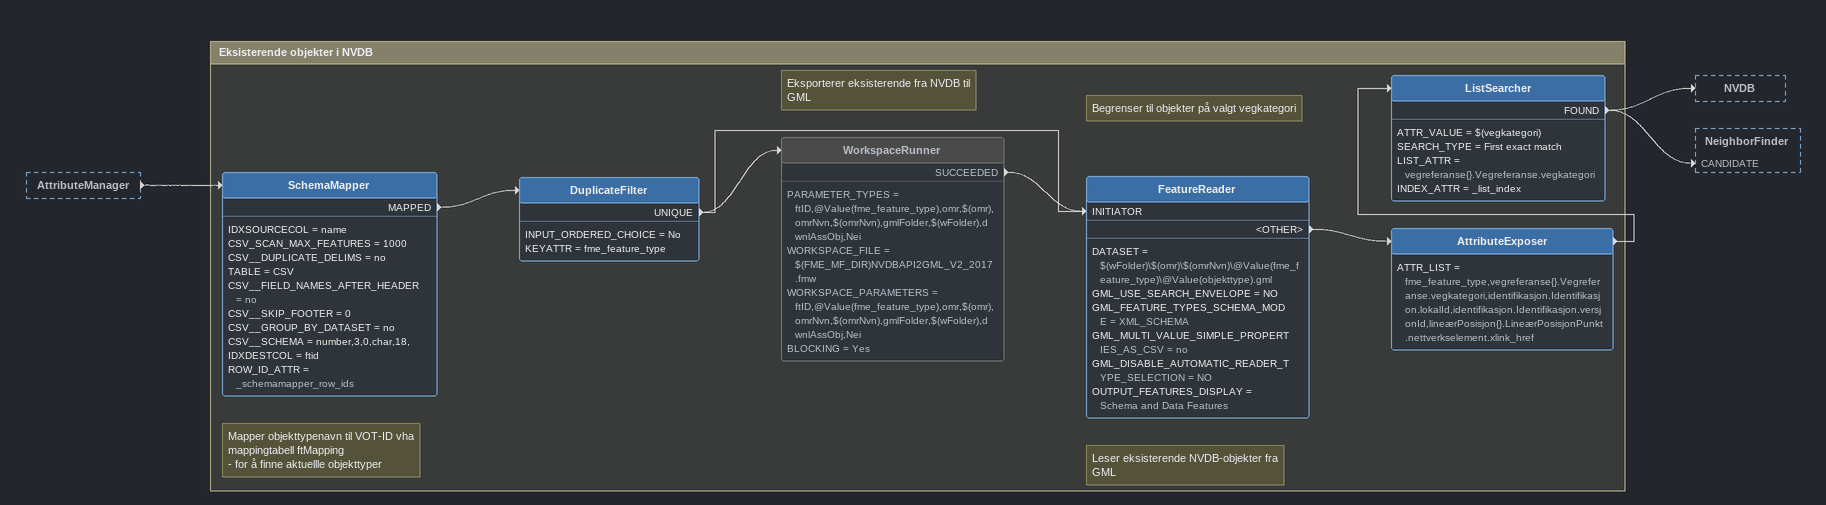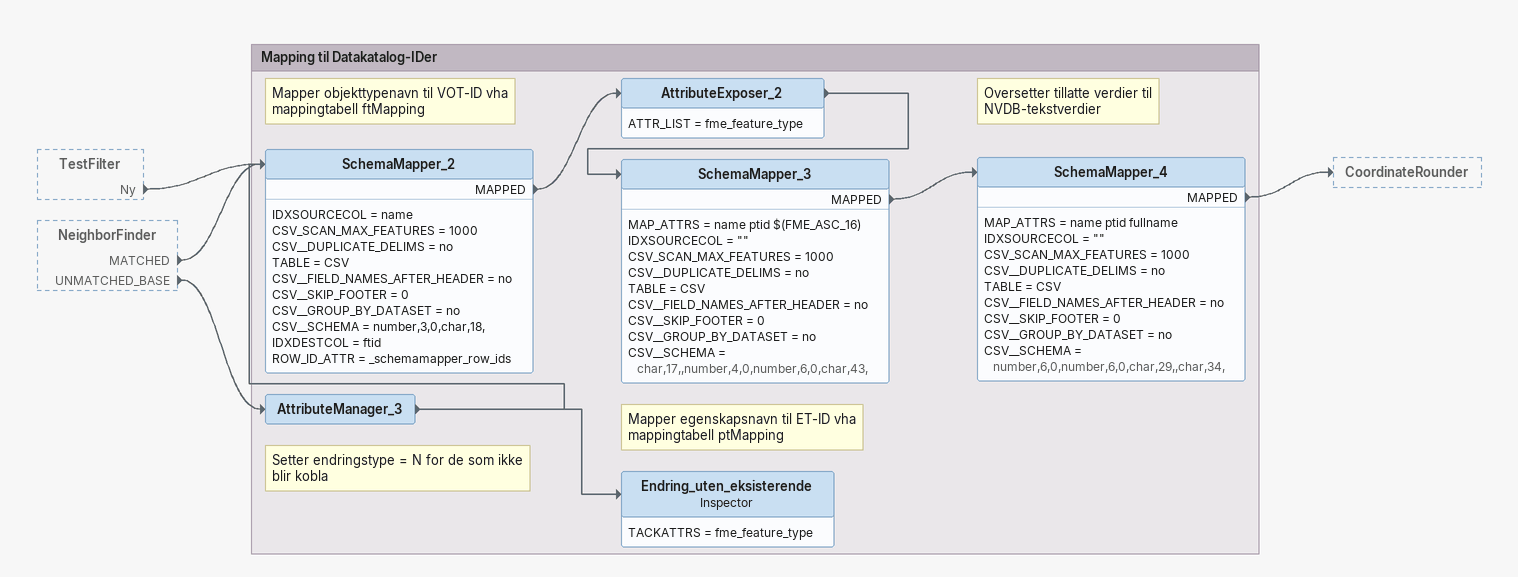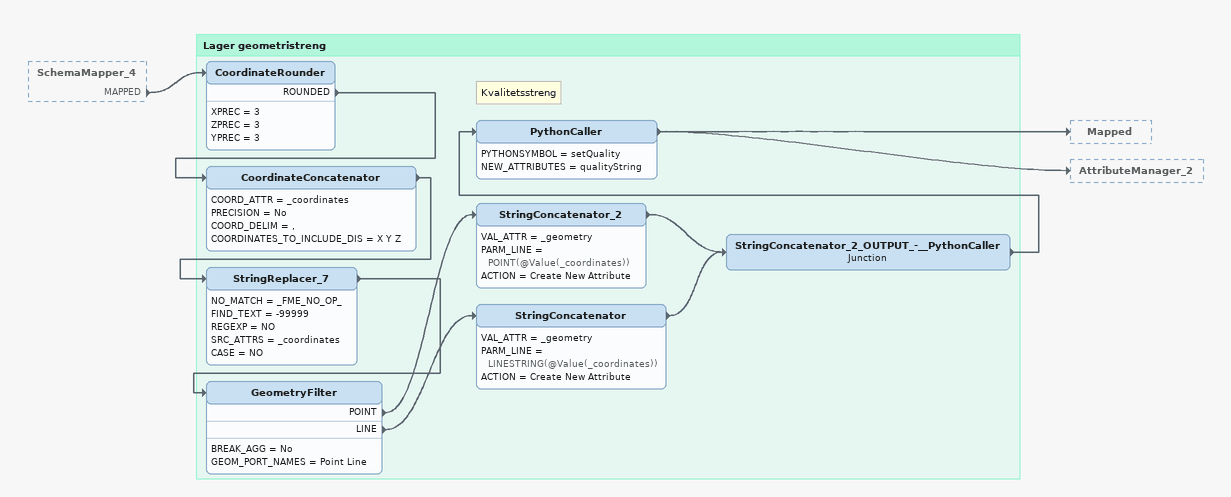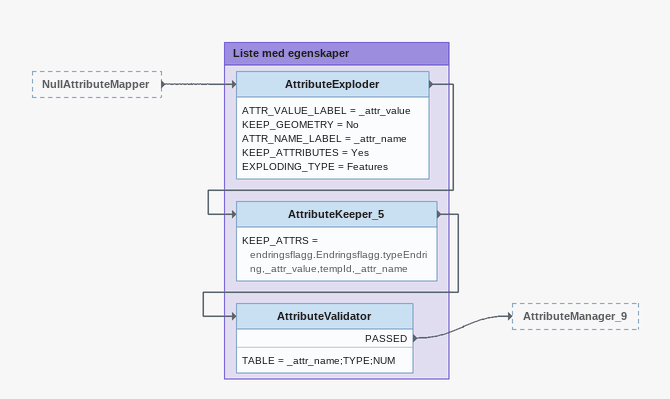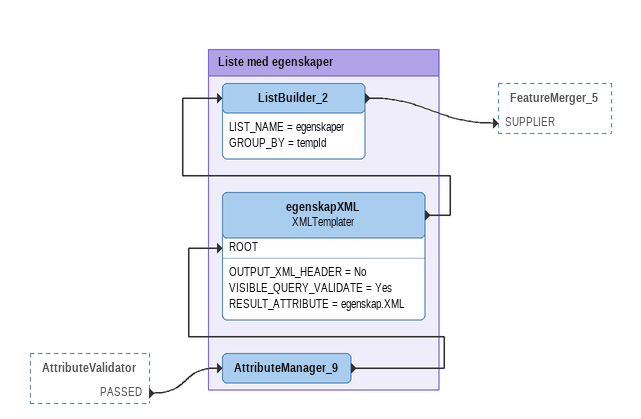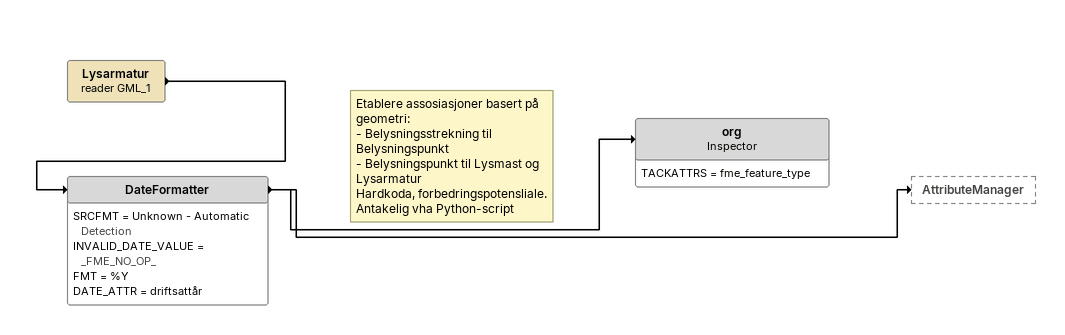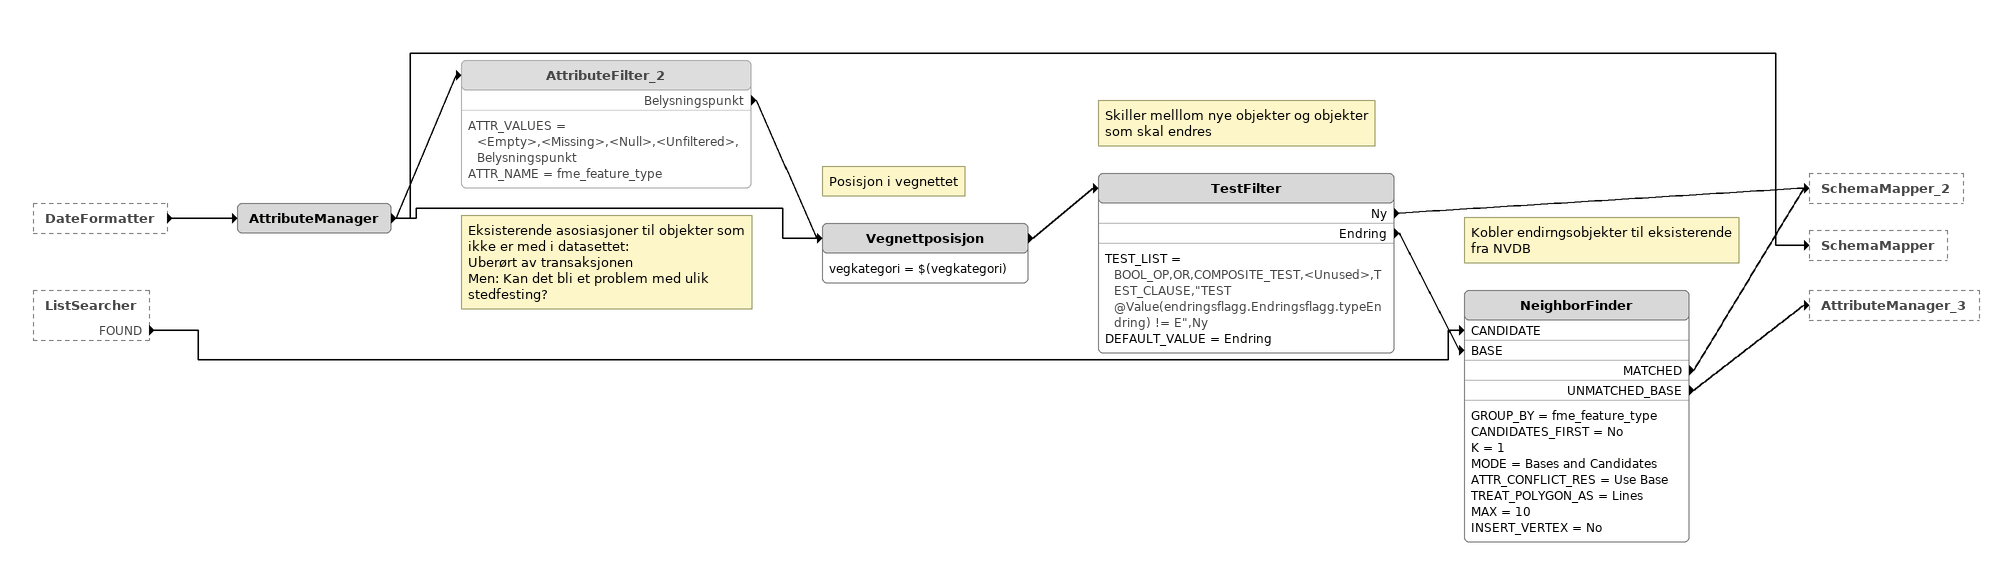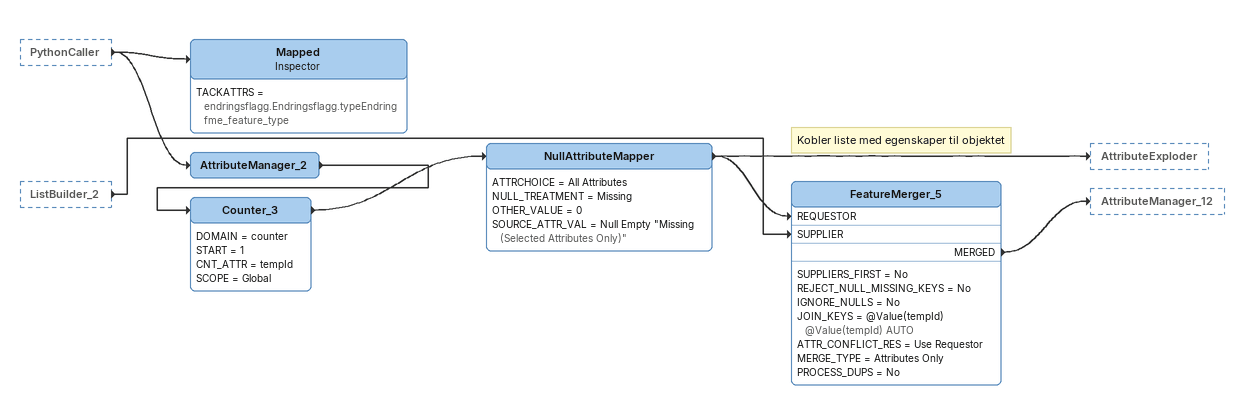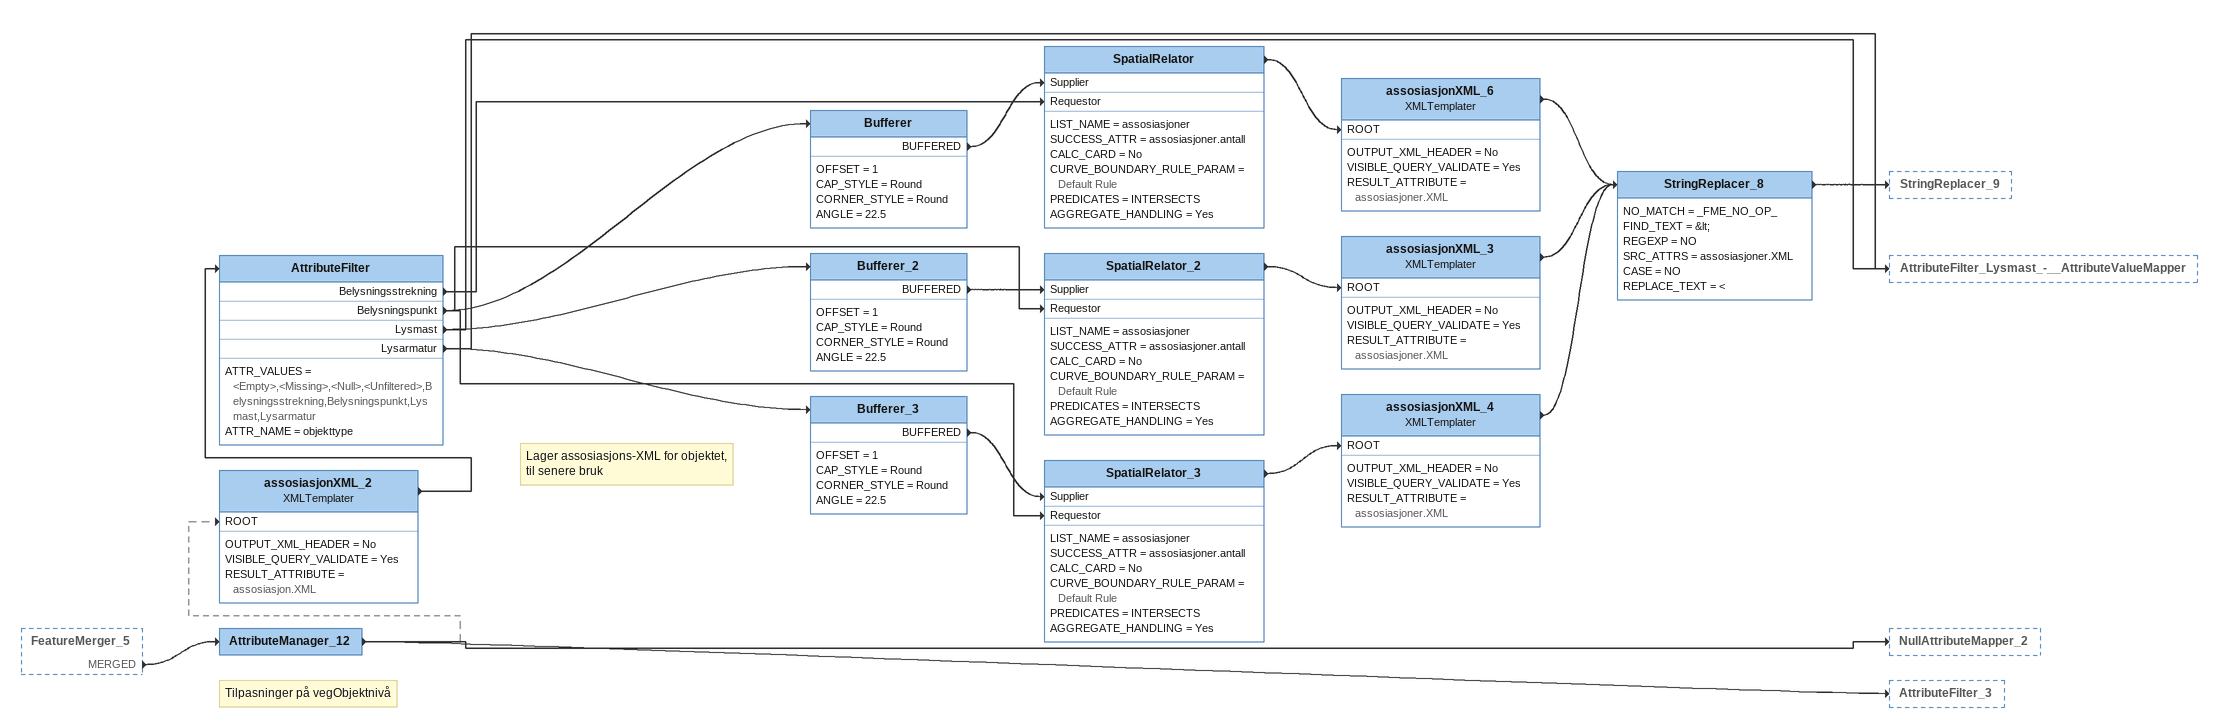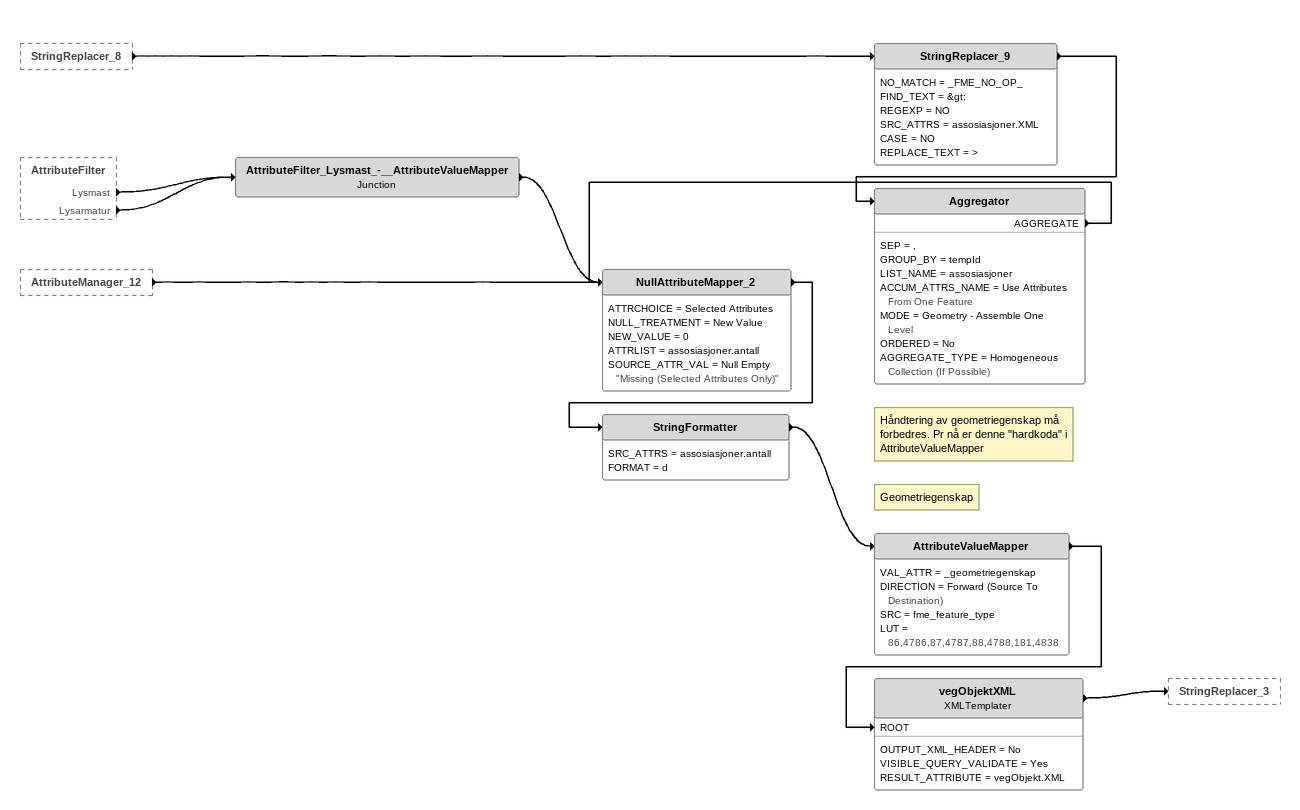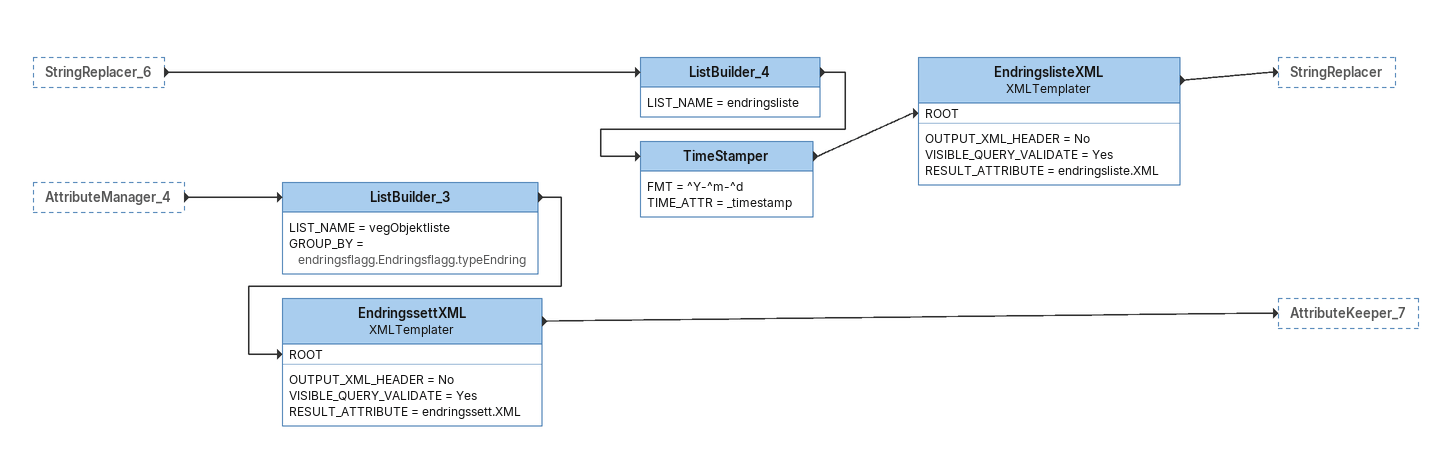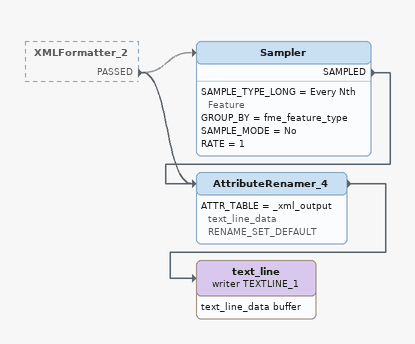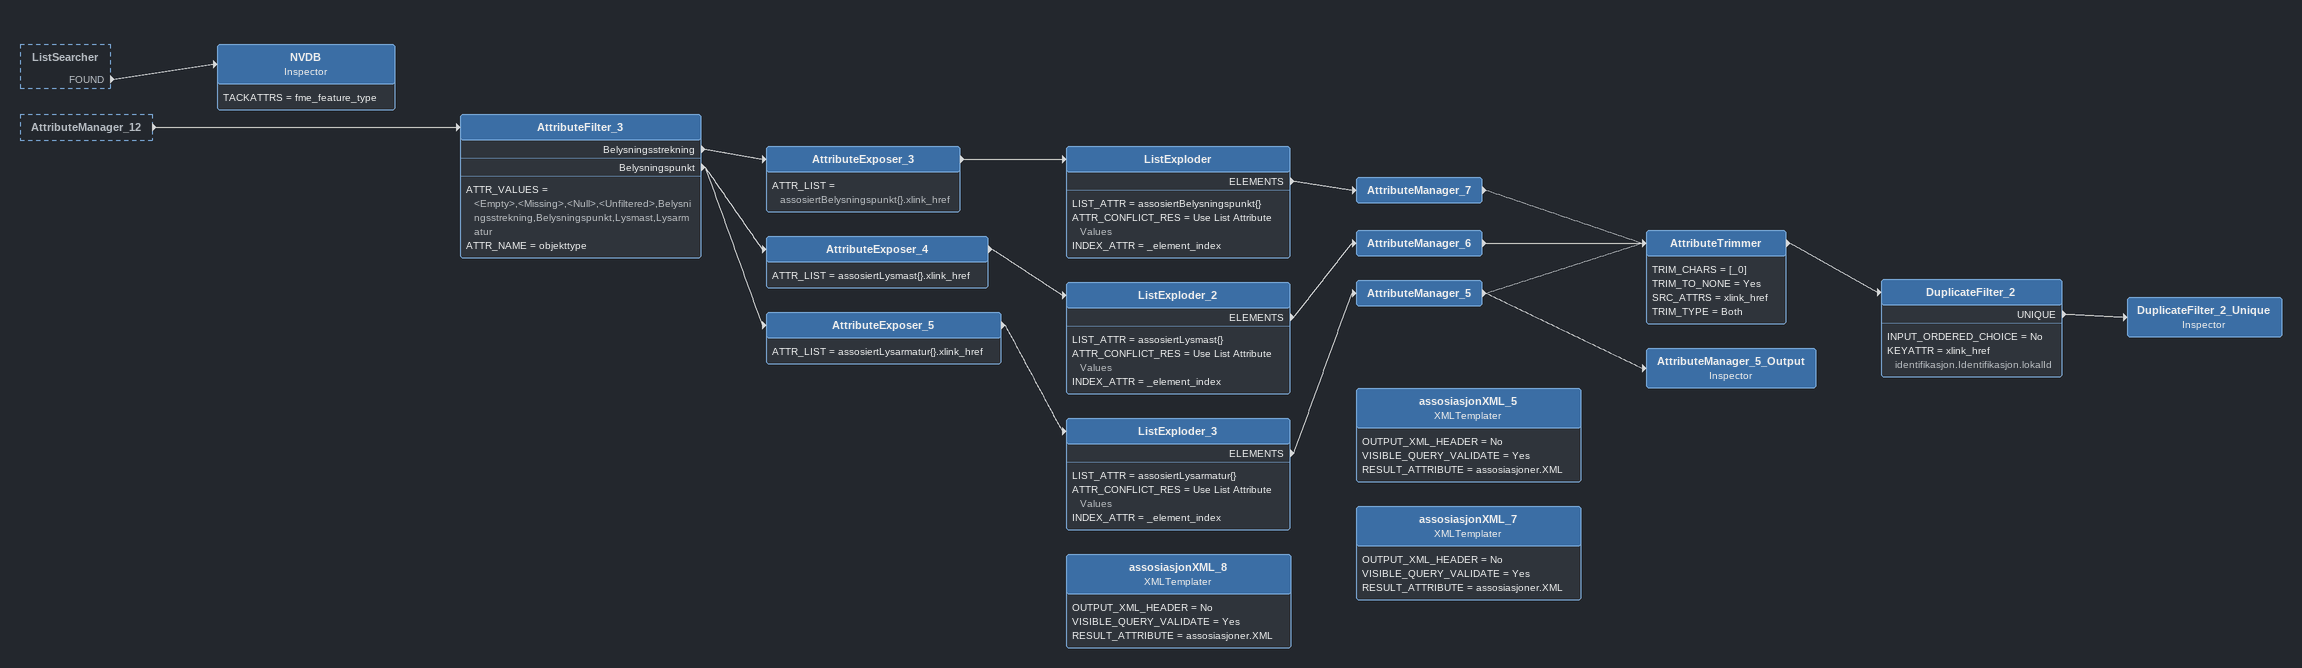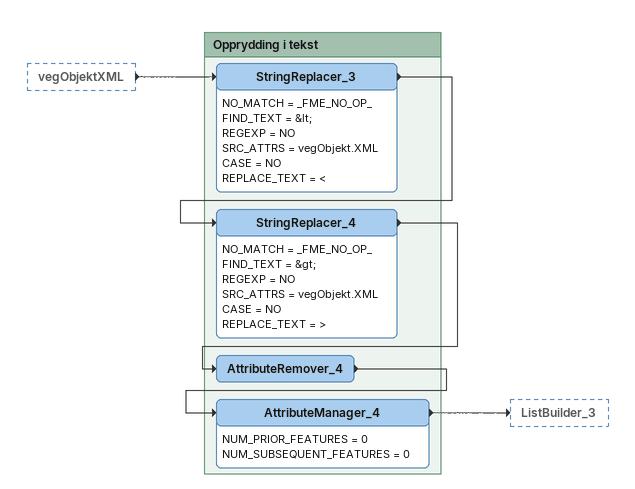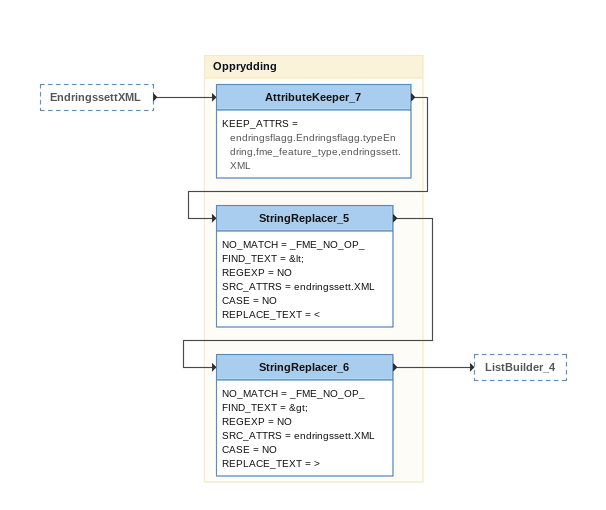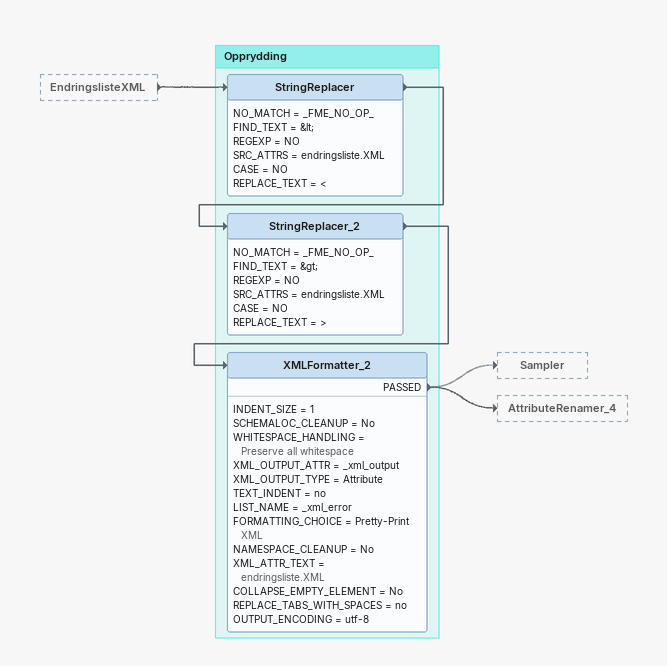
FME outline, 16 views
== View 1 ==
AttributeManager [outside]
    -> SchemaMapper

Bookmark: Eksisterende objekter i NVDB
Note: Mapper objekttypenavn til VOT-ID vha mappingtabell ftMapping / - for å finne aktuellle objekttyper
SchemaMapper
    IDXSOURCECOL = name
    CSV_SCAN_MAX_FEATURES = 1000
    CSV__DUPLICATE_DELIMS = no
    TABLE = CSV
    CSV__FIELD_NAMES_AFTER_HEADER = no
    CSV__SKIP_FOOTER = 0
    CSV__GROUP_BY_DATASET = no
    CSV__SCHEMA = number,3,0,char,18,
    IDXDESTCOL = ftid
    ROW_ID_ATTR = _schemamapper_row_ids
    MAPPED -> DuplicateFilter
DuplicateFilter
    INPUT_ORDERED_CHOICE = No
    KEYATTR = fme_feature_type
    UNIQUE -> WorkspaceRunner
    UNIQUE -> FeatureReader [INITIATOR]
Note: Eksporterer eksisterende fra NVDB til GML
WorkspaceRunner [off]
    PARAMETER_TYPES = ftID,@Value(fme_feature_type),omr,$(omr),omrNvn,$(omrNvn),gmlFolder,$(wFolder),dwnlAssObj,Nei
    WORKSPACE_FILE = $(FME_MF_DIR)NVDBAPI2GML_V2_2017.fmw
    WORKSPACE_PARAMETERS = ftID,@Value(fme_feature_type),omr,$(omr),omrNvn,$(omrNvn),gmlFolder,$(wFolder),dwnlAssObj,Nei
    BLOCKING = Yes
    SUCCEEDED -> FeatureReader [INITIATOR]
Note: Leser eksisterende NVDB-objekter fra GML
FeatureReader
    DATASET = $(wFolder)\$(omr)\$(omrNvn)\@Value(fme_feature_type)\@Value(objekttype).gml
    GML_USE_SEARCH_ENVELOPE = NO
    GML_FEATURE_TYPES_SCHEMA_MODE = XML_SCHEMA
    GML_MULTI_VALUE_SIMPLE_PROPERTIES_AS_CSV = no
    GML_DISABLE_AUTOMATIC_READER_TYPE_SELECTION = NO
    OUTPUT_FEATURES_DISPLAY = Schema and Data Features
    <OTHER> -> AttributeExposer
AttributeExposer
    ATTR_LIST = fme_feature_type,vegreferanse{}.Vegreferanse.vegkategori,identifikasjon.Identifikasjon.lokalId,identifikasjon.Identifikasjon.versjonId,lineærPosisjon{}.LineærPosisjonPunkt.nettverkselement.xlink_href
    -> ListSearcher
Note: Begrenser til objekter på valgt vegkategori
ListSearcher
    ATTR_VALUE = $(vegkategori)
    SEARCH_TYPE = First exact match
    LIST_ATTR = vegreferanse{}.Vegreferanse.vegkategori
    INDEX_ATTR = _list_index
    FOUND -> NVDB
    FOUND -> NeighborFinder [CANDIDATE]

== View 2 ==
TestFilter [outside]
    Ny -> SchemaMapper_2
NeighborFinder [outside]
    MATCHED -> SchemaMapper_2
    UNMATCHED_BASE -> AttributeManager_3

Bookmark: Mapping til Datakatalog-IDer
Note: Setter endringstype = N for de som ikke blir kobla
AttributeManager_3
    -> Endring_uten_eksisterende
    -> SchemaMapper_2
Note: Mapper objekttypenavn til VOT-ID vha mappingtabell ftMapping
SchemaMapper_2
    IDXSOURCECOL = name
    CSV_SCAN_MAX_FEATURES = 1000
    CSV__DUPLICATE_DELIMS = no
    TABLE = CSV
    CSV__FIELD_NAMES_AFTER_HEADER = no
    CSV__SKIP_FOOTER = 0
    CSV__GROUP_BY_DATASET = no
    CSV__SCHEMA = number,3,0,char,18,
    IDXDESTCOL = ftid
    ROW_ID_ATTR = _schemamapper_row_ids
    MAPPED -> AttributeExposer_2
AttributeExposer_2
    ATTR_LIST = fme_feature_type
    -> SchemaMapper_3
Note: Mapper egenskapsnavn til ET-ID vha mappingtabell ptMapping
SchemaMapper_3
    MAP_ATTRS = name ptid $(FME_ASC_16)
    IDXSOURCECOL = ""
    CSV_SCAN_MAX_FEATURES = 1000
    CSV__DUPLICATE_DELIMS = no
    TABLE = CSV
    CSV__FIELD_NAMES_AFTER_HEADER = no
    CSV__SKIP_FOOTER = 0
    CSV__GROUP_BY_DATASET = no
    CSV__SCHEMA = char,17,,number,4,0,number,6,0,char,43,
    MAPPED -> SchemaMapper_4
Note: Oversetter tillatte verdier til NVDB-tekstverdier
SchemaMapper_4
    MAP_ATTRS = name ptid fullname
    IDXSOURCECOL = ""
    CSV_SCAN_MAX_FEATURES = 1000
    CSV__DUPLICATE_DELIMS = no
    TABLE = CSV
    CSV__FIELD_NAMES_AFTER_HEADER = no
    CSV__SKIP_FOOTER = 0
    CSV__GROUP_BY_DATASET = no
    CSV__SCHEMA = number,6,0,number,6,0,char,29,,char,34,
    MAPPED -> CoordinateRounder
Endring_uten_eksisterende: Inspector
    TACKATTRS = fme_feature_type

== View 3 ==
SchemaMapper_4 [outside]
    MAPPED -> CoordinateRounder

Bookmark: Lager geometristreng
CoordinateRounder
    XPREC = 3
    ZPREC = 3
    YPREC = 3
    ROUNDED -> CoordinateConcatenator
CoordinateConcatenator
    COORD_ATTR = _coordinates
    PRECISION = No
    COORD_DELIM = ,
    COORDINATES_TO_INCLUDE_DIS = X Y Z
    -> StringReplacer_7
StringReplacer_7
    NO_MATCH = _FME_NO_OP_
    FIND_TEXT = -99999
    REGEXP = NO
    SRC_ATTRS = _coordinates
    CASE = NO
    -> GeometryFilter
GeometryFilter
    BREAK_AGG = No
    GEOM_PORT_NAMES = Point Line
    POINT -> StringConcatenator_2
    LINE -> StringConcatenator
StringConcatenator_2
    VAL_ATTR = _geometry
    PARM_LINE = POINT(@Value(_coordinates))
    ACTION = Create New Attribute
    -> StringConcatenator_2_OUTPUT_-__PythonCaller
StringConcatenator
    VAL_ATTR = _geometry
    PARM_LINE = LINESTRING(@Value(_coordinates))
    ACTION = Create New Attribute
    -> StringConcatenator_2_OUTPUT_-__PythonCaller
StringConcatenator_2_OUTPUT_-__PythonCaller: Junction
    -> PythonCaller
Note: Kvalitetsstreng
PythonCaller
    PYTHONSYMBOL = setQuality
    NEW_ATTRIBUTES = qualityString
    -> Mapped
    -> AttributeManager_2

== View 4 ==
NullAttributeMapper [outside]
    -> AttributeExploder

Bookmark: Liste med egenskaper
AttributeExploder
    ATTR_VALUE_LABEL = _attr_value
    KEEP_GEOMETRY = No
    ATTR_NAME_LABEL = _attr_name
    KEEP_ATTRIBUTES = Yes
    EXPLODING_TYPE = Features
    -> AttributeKeeper_5
AttributeKeeper_5
    KEEP_ATTRS = endringsflagg.Endringsflagg.typeEndring,_attr_value,tempId,_attr_name
    -> AttributeValidator
AttributeValidator
    TABLE = _attr_name;TYPE;NUM
    PASSED -> AttributeManager_9

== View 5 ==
AttributeValidator [outside]
    PASSED -> AttributeManager_9

Bookmark: Liste med egenskaper
AttributeManager_9
    -> egenskapXML [ROOT]
egenskapXML: XMLTemplater
    OUTPUT_XML_HEADER = No
    VISIBLE_QUERY_VALIDATE = Yes
    RESULT_ATTRIBUTE = egenskap.XML
    -> ListBuilder_2
ListBuilder_2
    LIST_NAME = egenskaper
    GROUP_BY = tempId
    -> FeatureMerger_5 [SUPPLIER]

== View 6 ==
Note: Etablere assosiasjoner basert på geometri: / - Belysningsstrekning til Belysningspunkt / - Belysningspunkt til Lysmast og Lysarmatur / Hardkoda, forbedringspotensliale. Antakelig vha Python-script
Lysarmatur (reader GML_1)
    -> DateFormatter
DateFormatter
    SRCFMT = Unknown - Automatic Detection
    INVALID_DATE_VALUE = _FME_NO_OP_
    FMT = %Y
    DATE_ATTR = driftsattår
    -> org
    -> AttributeManager
org: Inspector
    TACKATTRS = fme_feature_type

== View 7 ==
DateFormatter [outside]
    -> AttributeManager
ListSearcher [outside]
    FOUND -> NeighborFinder [CANDIDATE]
AttributeManager
    -> SchemaMapper
    -> AttributeFilter_2
    -> Vegnettposisjon
Note: Eksisterende asosiasjoner til objekter som ikke er med i datasettet: / Uberørt av transaksjonen / Men: Kan det bli et problem med ulik stedfesting?
AttributeFilter_2 [off]
    ATTR_VALUES = <Empty>,<Missing>,<Null>,<Unfiltered>,Belysningspunkt
    ATTR_NAME = fme_feature_type
    Belysningspunkt -> Vegnettposisjon
Note: Posisjon i vegnettet
Vegnettposisjon
    vegkategori = $(vegkategori)
    -> TestFilter
Note: Skiller melllom nye objekter og objekter som skal endres
TestFilter
    TEST_LIST = BOOL_OP,OR,COMPOSITE_TEST,<Unused>,TEST_CLAUSE,"TEST @Value(endringsflagg.Endringsflagg.typeEndring) != E",Ny
    DEFAULT_VALUE = Endring
    Ny -> SchemaMapper_2
    Endring -> NeighborFinder [BASE]
Note: Kobler endirngsobjekter til eksisterende fra NVDB
NeighborFinder
    GROUP_BY = fme_feature_type
    CANDIDATES_FIRST = No
    K = 1
    MODE = Bases and Candidates
    ATTR_CONFLICT_RES = Use Base
    TREAT_POLYGON_AS = Lines
    MAX = 10
    INSERT_VERTEX = No
    MATCHED -> SchemaMapper_2
    UNMATCHED_BASE -> AttributeManager_3

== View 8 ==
PythonCaller [outside]
    -> Mapped
    -> AttributeManager_2
ListBuilder_2 [outside]
    -> FeatureMerger_5 [SUPPLIER]
Mapped: Inspector
    TACKATTRS = endringsflagg.Endringsflagg.typeEndring fme_feature_type
AttributeManager_2
    -> Counter_3
Counter_3
    DOMAIN = counter
    START = 1
    CNT_ATTR = tempId
    SCOPE = Global
    -> NullAttributeMapper
NullAttributeMapper
    ATTRCHOICE = All Attributes
    NULL_TREATMENT = Missing
    OTHER_VALUE = 0
    SOURCE_ATTR_VAL = Null Empty "Missing (Selected Attributes Only)"
    -> AttributeExploder
    -> FeatureMerger_5 [REQUESTOR]
Note: Kobler liste med egenskaper til objektet
FeatureMerger_5
    SUPPLIERS_FIRST = No
    REJECT_NULL_MISSING_KEYS = No
    IGNORE_NULLS = No
    JOIN_KEYS = @Value(tempId) @Value(tempId) AUTO
    ATTR_CONFLICT_RES = Use Requestor
    MERGE_TYPE = Attributes Only
    PROCESS_DUPS = No
    MERGED -> AttributeManager_12

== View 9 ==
FeatureMerger_5 [outside]
    MERGED -> AttributeManager_12
Note: Tilpasninger på vegObjektnivå
AttributeManager_12
    -> assosiasjonXML_2 [ROOT] [off]
    -> NullAttributeMapper_2
    -> AttributeFilter_3
Note: Lager assosiasjons-XML for objektet, til senere bruk
assosiasjonXML_2: XMLTemplater
    OUTPUT_XML_HEADER = No
    VISIBLE_QUERY_VALIDATE = Yes
    RESULT_ATTRIBUTE = assosiasjon.XML
    -> AttributeFilter
AttributeFilter
    ATTR_VALUES = <Empty>,<Missing>,<Null>,<Unfiltered>,Belysningsstrekning,Belysningspunkt,Lysmast,Lysarmatur
    ATTR_NAME = objekttype
    Belysningsstrekning -> SpatialRelator [Requestor]
    Belysningspunkt -> Bufferer
    Belysningspunkt -> SpatialRelator_2 [Requestor]
    Belysningspunkt -> SpatialRelator_3 [Requestor]
    Lysmast -> AttributeFilter_Lysmast_-__AttributeValueMapper
    Lysmast -> Bufferer_2
    Lysarmatur -> AttributeFilter_Lysmast_-__AttributeValueMapper
    Lysarmatur -> Bufferer_3
Bufferer
    OFFSET = 1
    CAP_STYLE = Round
    CORNER_STYLE = Round
    ANGLE = 22.5
    BUFFERED -> SpatialRelator [Supplier]
SpatialRelator
    LIST_NAME = assosiasjoner
    SUCCESS_ATTR = assosiasjoner.antall
    CALC_CARD = No
    CURVE_BOUNDARY_RULE_PARAM = Default Rule
    PREDICATES = INTERSECTS
    AGGREGATE_HANDLING = Yes
    -> assosiasjonXML_6 [ROOT]
assosiasjonXML_6: XMLTemplater
    OUTPUT_XML_HEADER = No
    VISIBLE_QUERY_VALIDATE = Yes
    RESULT_ATTRIBUTE = assosiasjoner.XML
    -> StringReplacer_8
Bufferer_2
    OFFSET = 1
    CAP_STYLE = Round
    CORNER_STYLE = Round
    ANGLE = 22.5
    BUFFERED -> SpatialRelator_2 [Supplier]
SpatialRelator_2
    LIST_NAME = assosiasjoner
    SUCCESS_ATTR = assosiasjoner.antall
    CALC_CARD = No
    CURVE_BOUNDARY_RULE_PARAM = Default Rule
    PREDICATES = INTERSECTS
    AGGREGATE_HANDLING = Yes
    -> assosiasjonXML_3 [ROOT]
assosiasjonXML_3: XMLTemplater
    OUTPUT_XML_HEADER = No
    VISIBLE_QUERY_VALIDATE = Yes
    RESULT_ATTRIBUTE = assosiasjoner.XML
    -> StringReplacer_8
Bufferer_3
    OFFSET = 1
    CAP_STYLE = Round
    CORNER_STYLE = Round
    ANGLE = 22.5
    BUFFERED -> SpatialRelator_3 [Supplier]
SpatialRelator_3
    LIST_NAME = assosiasjoner
    SUCCESS_ATTR = assosiasjoner.antall
    CALC_CARD = No
    CURVE_BOUNDARY_RULE_PARAM = Default Rule
    PREDICATES = INTERSECTS
    AGGREGATE_HANDLING = Yes
    -> assosiasjonXML_4 [ROOT]
assosiasjonXML_4: XMLTemplater
    OUTPUT_XML_HEADER = No
    VISIBLE_QUERY_VALIDATE = Yes
    RESULT_ATTRIBUTE = assosiasjoner.XML
    -> StringReplacer_8
StringReplacer_8
    NO_MATCH = _FME_NO_OP_
    FIND_TEXT = &lt;
    REGEXP = NO
    SRC_ATTRS = assosiasjoner.XML
    CASE = NO
    REPLACE_TEXT = <
    -> StringReplacer_9

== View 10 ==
StringReplacer_8 [outside]
    -> StringReplacer_9
AttributeFilter [outside]
    Lysmast -> AttributeFilter_Lysmast_-__AttributeValueMapper
    Lysarmatur -> AttributeFilter_Lysmast_-__AttributeValueMapper
AttributeManager_12 [outside]
    -> NullAttributeMapper_2
StringReplacer_9
    NO_MATCH = _FME_NO_OP_
    FIND_TEXT = &gt;
    REGEXP = NO
    SRC_ATTRS = assosiasjoner.XML
    CASE = NO
    REPLACE_TEXT = >
    -> Aggregator
Aggregator
    SEP = ,
    GROUP_BY = tempId
    LIST_NAME = assosiasjoner
    ACCUM_ATTRS_NAME = Use Attributes From One Feature
    MODE = Geometry - Assemble One Level
    ORDERED = No
    AGGREGATE_TYPE = Homogeneous Collection (If Possible)
    AGGREGATE -> NullAttributeMapper_2
AttributeFilter_Lysmast_-__AttributeValueMapper: Junction
    -> NullAttributeMapper_2
NullAttributeMapper_2
    ATTRCHOICE = Selected Attributes
    NULL_TREATMENT = New Value
    NEW_VALUE = 0
    ATTRLIST = assosiasjoner.antall
    SOURCE_ATTR_VAL = Null Empty "Missing (Selected Attributes Only)"
    -> StringFormatter
StringFormatter
    SRC_ATTRS = assosiasjoner.antall
    FORMAT = d
    -> AttributeValueMapper
Note: Geometriegenskap
Note: Håndtering av geometriegenskap må forbedres. Pr nå er denne "hardkoda" i AttributeValueMapper
AttributeValueMapper
    VAL_ATTR = _geometriegenskap
    DIRECTION = Forward (Source To Destination)
    SRC = fme_feature_type
    LUT = 86,4786,87,4787,88,4788,181,4838
    -> vegObjektXML [ROOT]
vegObjektXML: XMLTemplater
    OUTPUT_XML_HEADER = No
    VISIBLE_QUERY_VALIDATE = Yes
    RESULT_ATTRIBUTE = vegObjekt.XML
    -> StringReplacer_3

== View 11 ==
StringReplacer_6 [outside]
    -> ListBuilder_4
AttributeManager_4 [outside]
    -> ListBuilder_3
ListBuilder_3
    LIST_NAME = vegObjektliste
    GROUP_BY = endringsflagg.Endringsflagg.typeEndring
    -> EndringssettXML [ROOT]
EndringssettXML: XMLTemplater
    OUTPUT_XML_HEADER = No
    VISIBLE_QUERY_VALIDATE = Yes
    RESULT_ATTRIBUTE = endringssett.XML
    -> AttributeKeeper_7
ListBuilder_4
    LIST_NAME = endringsliste
    -> TimeStamper
TimeStamper
    FMT = ^Y-^m-^d
    TIME_ATTR = _timestamp
    -> EndringslisteXML [ROOT]
EndringslisteXML: XMLTemplater
    OUTPUT_XML_HEADER = No
    VISIBLE_QUERY_VALIDATE = Yes
    RESULT_ATTRIBUTE = endringsliste.XML
    -> StringReplacer

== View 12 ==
XMLFormatter_2 [outside]
    PASSED -> Sampler [off]
    PASSED -> AttributeRenamer_4
Sampler
    SAMPLE_TYPE_LONG = Every Nth Feature
    GROUP_BY = fme_feature_type
    SAMPLE_MODE = No
    RATE = 1
    SAMPLED -> AttributeRenamer_4
AttributeRenamer_4
    ATTR_TABLE = _xml_output text_line_data RENAME_SET_DEFAULT
    -> text_line (writer TEXTLINE_1)
text_line (writer TEXTLINE_1)
    attributes: text_line_data buffer

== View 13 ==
ListSearcher [outside]
    FOUND -> NVDB
AttributeManager_12 [outside]
    -> AttributeFilter_3
AttributeFilter_3
    ATTR_VALUES = <Empty>,<Missing>,<Null>,<Unfiltered>,Belysningsstrekning,Belysningspunkt,Lysmast,Lysarmatur
    ATTR_NAME = objekttype
    Belysningsstrekning -> AttributeExposer_3
    Belysningspunkt -> AttributeExposer_4
    Belysningspunkt -> AttributeExposer_5
AttributeExposer_3
    ATTR_LIST = assosiertBelysningspunkt{}.xlink_href
    -> ListExploder
ListExploder
    LIST_ATTR = assosiertBelysningspunkt{}
    ATTR_CONFLICT_RES = Use List Attribute Values
    INDEX_ATTR = _element_index
    ELEMENTS -> AttributeManager_7
AttributeManager_7
    -> AttributeTrimmer
AttributeExposer_4
    ATTR_LIST = assosiertLysmast{}.xlink_href
    -> ListExploder_2
ListExploder_2
    LIST_ATTR = assosiertLysmast{}
    ATTR_CONFLICT_RES = Use List Attribute Values
    INDEX_ATTR = _element_index
    ELEMENTS -> AttributeManager_6
AttributeManager_6
    -> AttributeTrimmer
AttributeExposer_5
    ATTR_LIST = assosiertLysarmatur{}.xlink_href
    -> ListExploder_3
ListExploder_3
    LIST_ATTR = assosiertLysarmatur{}
    ATTR_CONFLICT_RES = Use List Attribute Values
    INDEX_ATTR = _element_index
    ELEMENTS -> AttributeManager_5
AttributeManager_5
    -> AttributeTrimmer
    -> AttributeManager_5_Output
AttributeTrimmer
    TRIM_CHARS = [_0]
    TRIM_TO_NONE = Yes
    SRC_ATTRS = xlink_href
    TRIM_TYPE = Both
    -> DuplicateFilter_2
DuplicateFilter_2
    INPUT_ORDERED_CHOICE = No
    KEYATTR = xlink_href identifikasjon.Identifikasjon.lokalId
    UNIQUE -> DuplicateFilter_2_Unique
DuplicateFilter_2_Unique: Inspector
AttributeManager_5_Output: Inspector
NVDB: Inspector
    TACKATTRS = fme_feature_type
assosiasjonXML_8: XMLTemplater
    OUTPUT_XML_HEADER = No
    VISIBLE_QUERY_VALIDATE = Yes
    RESULT_ATTRIBUTE = assosiasjoner.XML
assosiasjonXML_5: XMLTemplater
    OUTPUT_XML_HEADER = No
    VISIBLE_QUERY_VALIDATE = Yes
    RESULT_ATTRIBUTE = assosiasjoner.XML
assosiasjonXML_7: XMLTemplater
    OUTPUT_XML_HEADER = No
    VISIBLE_QUERY_VALIDATE = Yes
    RESULT_ATTRIBUTE = assosiasjoner.XML

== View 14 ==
vegObjektXML [outside]
    -> StringReplacer_3

Bookmark: Opprydding i tekst
StringReplacer_3
    NO_MATCH = _FME_NO_OP_
    FIND_TEXT = &lt;
    REGEXP = NO
    SRC_ATTRS = vegObjekt.XML
    CASE = NO
    REPLACE_TEXT = <
    -> StringReplacer_4
StringReplacer_4
    NO_MATCH = _FME_NO_OP_
    FIND_TEXT = &gt;
    REGEXP = NO
    SRC_ATTRS = vegObjekt.XML
    CASE = NO
    REPLACE_TEXT = >
    -> AttributeRemover_4
AttributeRemover_4
    -> AttributeManager_4
AttributeManager_4
    NUM_PRIOR_FEATURES = 0
    NUM_SUBSEQUENT_FEATURES = 0
    -> ListBuilder_3

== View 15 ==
EndringssettXML [outside]
    -> AttributeKeeper_7

Bookmark: Opprydding
AttributeKeeper_7
    KEEP_ATTRS = endringsflagg.Endringsflagg.typeEndring,fme_feature_type,endringssett.XML
    -> StringReplacer_5
StringReplacer_5
    NO_MATCH = _FME_NO_OP_
    FIND_TEXT = &lt;
    REGEXP = NO
    SRC_ATTRS = endringssett.XML
    CASE = NO
    REPLACE_TEXT = <
    -> StringReplacer_6
StringReplacer_6
    NO_MATCH = _FME_NO_OP_
    FIND_TEXT = &gt;
    REGEXP = NO
    SRC_ATTRS = endringssett.XML
    CASE = NO
    REPLACE_TEXT = >
    -> ListBuilder_4

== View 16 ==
EndringslisteXML [outside]
    -> StringReplacer

Bookmark: Opprydding
StringReplacer
    NO_MATCH = _FME_NO_OP_
    FIND_TEXT = &lt;
    REGEXP = NO
    SRC_ATTRS = endringsliste.XML
    CASE = NO
    REPLACE_TEXT = <
    -> StringReplacer_2
StringReplacer_2
    NO_MATCH = _FME_NO_OP_
    FIND_TEXT = &gt;
    REGEXP = NO
    SRC_ATTRS = endringsliste.XML
    CASE = NO
    REPLACE_TEXT = >
    -> XMLFormatter_2
XMLFormatter_2
    INDENT_SIZE = 1
    SCHEMALOC_CLEANUP = No
    WHITESPACE_HANDLING = Preserve all whitespace
    XML_OUTPUT_ATTR = _xml_output
    XML_OUTPUT_TYPE = Attribute
    TEXT_INDENT = no
    LIST_NAME = _xml_error
    FORMATTING_CHOICE = Pretty-Print XML
    NAMESPACE_CLEANUP = No
    XML_ATTR_TEXT = endringsliste.XML
    COLLAPSE_EMPTY_ELEMENT = No
    REPLACE_TABS_WITH_SPACES = no
    OUTPUT_ENCODING = utf-8
    PASSED -> Sampler [off]
    PASSED -> AttributeRenamer_4
